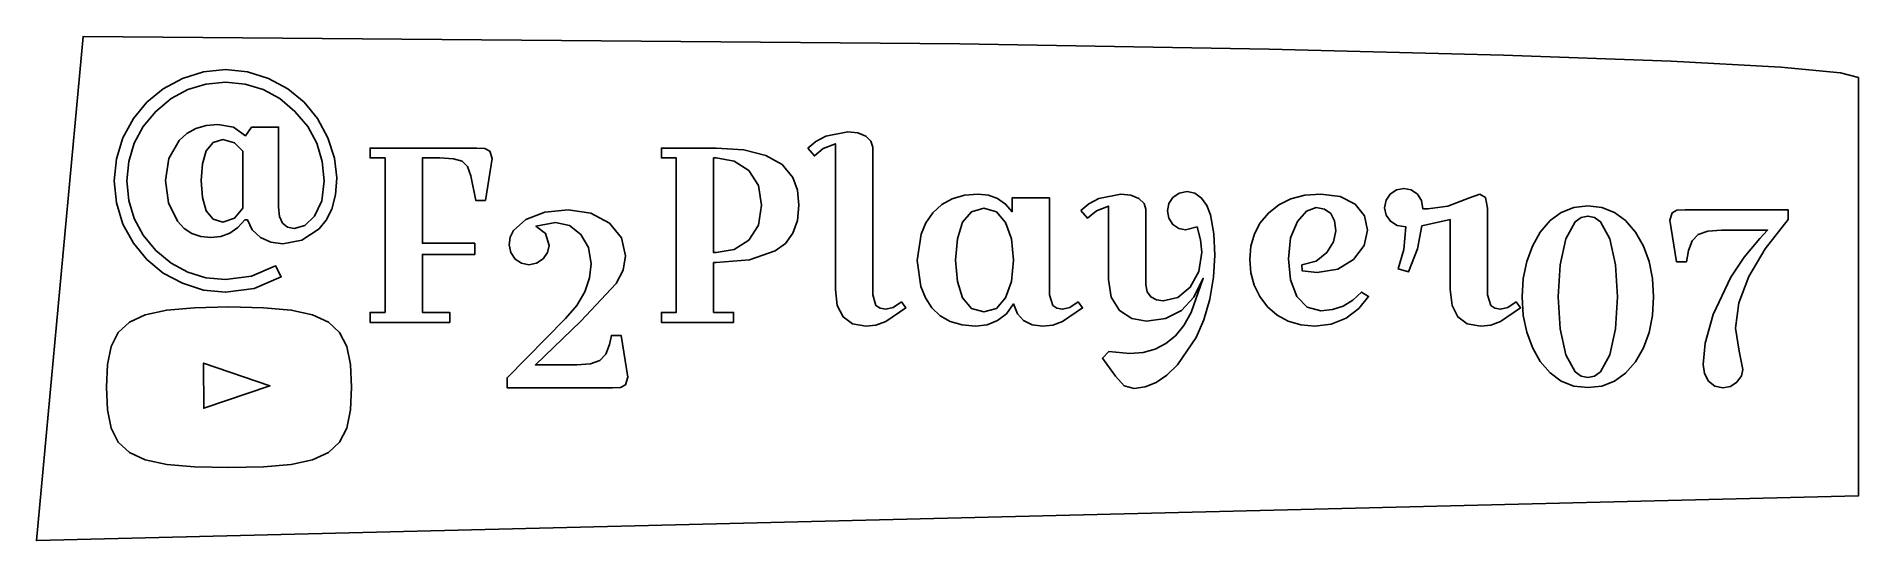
# Model space of a CAD drawing. Extents: x 0 to 124, y 0 to 35.
import ezdxf

# ---------------------------------------------------------------- set-up
doc = ezdxf.new("R2010")
doc.units = 0

msp = doc.modelspace()

# ---------------------------------------------------------------- linework, layer by layer
at = {"layer": 'Layer 1', "color": 7}
for points in [[(124.102656, 31.749458), (122.875962, 32.066699), (118.818436, 32.440267), (111.363911, 32.846288), (99.946218, 33.260888), (83.999192, 33.660191), (62.956665, 34.020324), (3.320437, 34.527579), (0.145451, 0.264081), (124.102656, 3.306785), (124.102656, 31.749458), (124.102656, 31.749458)], [(13.006292, 17.140243), (11.511934, 17.292643), (10.076829, 17.749842), (8.768734, 18.448338), (7.655365, 19.358507), (6.740966, 20.471875), (6.029767, 21.77997), (5.585271, 23.215065), (5.437101, 24.709433), (5.585271, 26.203801), (6.029767, 27.638896), (6.740966, 28.946991), (7.655365, 30.06036), (8.768734, 30.970529), (10.076829, 31.669025), (11.511934, 32.126224), (13.006292, 32.278624), (14.50066, 32.126224), (15.935755, 31.669025), (17.24386, 30.970529), (18.357218, 30.06036), (19.267387, 28.946991), (19.965883, 27.638896), (20.423082, 26.258831), (20.575482, 24.929566), (20.490822, 23.752695), (20.236816, 22.795969), (19.860063, 22.033973), (19.373217, 21.441304), (18.209062, 20.692008), (16.917887, 20.442239), (16.100858, 20.548069), (15.376955, 20.865572), (14.818163, 21.386268), (14.496423, 22.067837), (14.32709, 22.067837), (13.851908, 21.541849), (13.306868, 21.166141), (12.691973, 20.940714), (12.007226, 20.865572), (11.325669, 20.934364), (10.720305, 21.140741), (10.191135, 21.484699), (9.738163, 21.966237), (9.128563, 23.215065), (8.925364, 24.726367), (9.158203, 26.229198), (9.856696, 27.45263), (10.376344, 27.934167), (10.987001, 28.278126), (11.688671, 28.484502), (12.481359, 28.553295), (13.556634, 28.358565), (14.37789, 27.774363), (14.784289, 28.367029), (16.613087, 28.367029), (16.613087, 22.914502), (16.680827, 22.300676), (16.88402, 21.847704), (17.226926, 21.568301), (17.679886, 21.475171), (18.399562, 21.68684), (19.068417, 22.321836), (19.551023, 23.350535), (19.711883, 24.709433), (19.588058, 26.039762), (19.216584, 27.270603), (18.59746, 28.401959), (17.730686, 29.433827), (16.698817, 30.300601), (15.567462, 30.919726), (14.33662, 31.2912), (13.006292, 31.415025), (11.674918, 31.2912), (10.440902, 30.919726), (9.304249, 30.300601), (8.264964, 29.433827), (7.405603, 28.401959), (6.79177, 27.270603), (6.423468, 26.039762), (6.3007, 24.709433), (6.423468, 23.379105), (6.79177, 22.148263), (7.405603, 21.016908), (8.264964, 19.985039), (9.304249, 19.118265), (10.440902, 18.499141), (11.674918, 18.127667), (13.006292, 18.003842), (14.77159, 18.236672), (16.409887, 18.935174), (16.799354, 18.190108), (14.962096, 17.402713), (13.006292, 17.140243), (13.006292, 17.140243)], [(13.006292, 17.140243), (11.511934, 17.292643), (10.076829, 17.749842), (8.768734, 18.448338), (7.655365, 19.358507), (6.740966, 20.471875), (6.029767, 21.77997), (5.585271, 23.215065), (5.437101, 24.709433), (5.585271, 26.203801), (6.029767, 27.638896), (6.740966, 28.946991), (7.655365, 30.06036), (8.768734, 30.970529), (10.076829, 31.669025), (11.511934, 32.126224), (13.006292, 32.278624), (14.50066, 32.126224), (15.935755, 31.669025), (17.24386, 30.970529), (18.357218, 30.06036), (19.267387, 28.946991), (19.965883, 27.638896), (20.423082, 26.258831), (20.575482, 24.929566), (20.490822, 23.752695), (20.236816, 22.795969), (19.860063, 22.033973), (19.373217, 21.441304), (18.209062, 20.692008), (16.917887, 20.442239), (16.100858, 20.548069), (15.376955, 20.865572), (14.818163, 21.386268), (14.496423, 22.067837), (14.32709, 22.067837), (13.851908, 21.541849), (13.306868, 21.166141), (12.691973, 20.940714), (12.007226, 20.865572), (11.325669, 20.934364), (10.720305, 21.140741), (10.191135, 21.484699), (9.738163, 21.966237), (9.128563, 23.215065), (8.925364, 24.726367), (9.158203, 26.229198), (9.856696, 27.45263), (10.376344, 27.934167), (10.987001, 28.278126), (11.688671, 28.484502), (12.481359, 28.553295), (13.556634, 28.358565), (14.37789, 27.774363), (14.784289, 28.367029), (16.613087, 28.367029), (16.613087, 22.914502), (16.680827, 22.300676), (16.88402, 21.847704), (17.226926, 21.568301), (17.679886, 21.475171), (18.399562, 21.68684), (19.068417, 22.321836), (19.551023, 23.350535), (19.711883, 24.709433), (19.588058, 26.039762), (19.216584, 27.270603), (18.59746, 28.401959), (17.730686, 29.433827), (16.698817, 30.300601), (15.567462, 30.919726), (14.33662, 31.2912), (13.006292, 31.415025), (11.674918, 31.2912), (10.440902, 30.919726), (9.304249, 30.300601), (8.264964, 29.433827), (7.405603, 28.401959), (6.79177, 27.270603), (6.423468, 26.039762), (6.3007, 24.709433), (6.423468, 23.379105), (6.79177, 22.148263), (7.405603, 21.016908), (8.264964, 19.985039), (9.304249, 19.118265), (10.440902, 18.499141), (11.674918, 18.127667), (13.006292, 18.003842), (14.77159, 18.236672), (16.409887, 18.935174), (16.799354, 18.190108), (14.962096, 17.402713), (13.006292, 17.140243), (13.006292, 17.140243)], [(11.702427, 26.758364), (11.435727, 25.877839), (11.346827, 24.726367), (11.435727, 23.570665), (11.702427, 22.677436), (12.168099, 22.105937), (12.820025, 21.915437), (13.615891, 22.169437), (14.191624, 22.846769), (14.191624, 26.724497), (13.615891, 27.30023), (12.820025, 27.520363), (12.168099, 27.329863), (11.702427, 26.758364), (11.702427, 26.758364)], [(11.702427, 26.758364), (11.435727, 25.877839), (11.346827, 24.726367), (11.435727, 23.570665), (11.702427, 22.677436), (12.168099, 22.105937), (12.820025, 21.915437), (13.615891, 22.169437), (14.191624, 22.846769), (14.191624, 26.724497), (13.615891, 27.30023), (12.820025, 27.520363), (12.168099, 27.329863), (11.702427, 26.758364), (11.702427, 26.758364)], [(52.616827, 26.927697), (53.171493, 27.384897), (53.852959, 27.740496), (55.343091, 28.045296), (56.020555, 27.969096), (56.562289, 27.740496), (56.917922, 27.41453), (57.036422, 27.012364), (57.036422, 16.97091), (57.256555, 16.242777), (57.535988, 16.052278), (57.933887, 15.988778), (58.424987, 16.111548), (58.983753, 16.479844), (59.288552, 16.073444), (57.933987, 15.146342), (57.256642, 14.914569), (56.579222, 14.837312), (55.667999, 14.992887), (55.017124, 15.459612), (54.6266, 16.237486), (54.496425, 17.326509), (54.496425, 27.232497), (53.675292, 26.906531), (53.074027, 26.402765), (52.616827, 26.927697), (52.616827, 26.927697)], [(52.616827, 26.927697), (53.171493, 27.384897), (53.852959, 27.740496), (55.343091, 28.045296), (56.020555, 27.969096), (56.562289, 27.740496), (56.917922, 27.41453), (57.036422, 27.012364), (57.036422, 16.97091), (57.256555, 16.242777), (57.535988, 16.052278), (57.933887, 15.988778), (58.424987, 16.111548), (58.983753, 16.479844), (59.288552, 16.073444), (57.933987, 15.146342), (57.256642, 14.914569), (56.579222, 14.837312), (55.667999, 14.992887), (55.017124, 15.459612), (54.6266, 16.237486), (54.496425, 17.326509), (54.496425, 27.232497), (53.675292, 26.906531), (53.074027, 26.402765), (52.616827, 26.927697), (52.616827, 26.927697)], [(27.587276, 26.267298), (26.401997, 26.267298), (26.401997, 20.476105), (29.957939, 20.476105), (29.957939, 19.714106), (26.401997, 19.714106), (26.401997, 15.768645), (28.264608, 15.768645), (28.264608, 15.091312), (22.846001, 15.091312), (22.846001, 15.768645), (23.862, 15.768645), (23.862, 26.267298), (22.846001, 26.267298), (22.846001, 26.944631), (30.110339, 26.944631), (30.652205, 26.910764), (30.990871, 26.724497), (31.143271, 26.233431), (30.686072, 23.388635), (30.025673, 23.388635), (29.687006, 25.065033), (29.466906, 25.691562), (29.111274, 26.047165), (28.527074, 26.212268), (27.587276, 26.267298), (27.587276, 26.267298)], [(27.587276, 26.267298), (26.401997, 26.267298), (26.401997, 20.476105), (29.957939, 20.476105), (29.957939, 19.714106), (26.401997, 19.714106), (26.401997, 15.768645), (28.264608, 15.768645), (28.264608, 15.091312), (22.846001, 15.091312), (22.846001, 15.768645), (23.862, 15.768645), (23.862, 26.267298), (22.846001, 26.267298), (22.846001, 26.944631), (30.110339, 26.944631), (30.652205, 26.910764), (30.990871, 26.724497), (31.143271, 26.233431), (30.686072, 23.388635), (30.025673, 23.388635), (29.687006, 25.065033), (29.466906, 25.691562), (29.111274, 26.047165), (28.527074, 26.212268), (27.587276, 26.267298), (27.587276, 26.267298)], [(42.6566, 26.267298), (42.6566, 26.944631), (46.381929, 26.944631), (48.270006, 26.819749), (49.768625, 26.445101), (50.877761, 25.820686), (51.597389, 24.9465), (51.914922, 24.082898), (52.020722, 23.049969), (51.914922, 22.01704), (51.597389, 21.153438), (51.093689, 20.463405), (50.395124, 19.951173), (48.646892, 19.354277), (46.381929, 19.155307), (46.212596, 19.155307), (46.212596, 15.768645), (47.567261, 15.768645), (47.567261, 15.091312), (42.6566, 15.091312), (42.6566, 15.768645), (43.672599, 15.768645), (43.672599, 26.267298), (42.6566, 26.267298), (42.6566, 26.267298)], [(42.6566, 26.267298), (42.6566, 26.944631), (46.381929, 26.944631), (48.270006, 26.819749), (49.768625, 26.445101), (50.877761, 25.820686), (51.597389, 24.9465), (51.914922, 24.082898), (52.020722, 23.049969), (51.914922, 22.01704), (51.597389, 21.153438), (51.093689, 20.463405), (50.395124, 19.951173), (48.646892, 19.354277), (46.381929, 19.155307), (46.212596, 19.155307), (46.212596, 15.768645), (47.567261, 15.768645), (47.567261, 15.091312), (42.6566, 15.091312), (42.6566, 15.768645), (43.672599, 15.768645), (43.672599, 26.267298), (42.6566, 26.267298), (42.6566, 26.267298)], [(46.381929, 26.267298), (46.212596, 26.267298), (46.212596, 19.83264), (46.381929, 19.83264), (47.60546, 20.044309), (48.600193, 20.679305), (49.260625, 21.695301), (49.480725, 23.049969), (49.260625, 24.404637), (48.600193, 25.420632), (47.60546, 26.055628), (46.381929, 26.267298), (46.381929, 26.267298)], [(46.381929, 26.267298), (46.212596, 26.267298), (46.212596, 19.83264), (46.381929, 19.83264), (47.60546, 20.044309), (48.600193, 20.679305), (49.260625, 21.695301), (49.480725, 23.049969), (49.260625, 24.404637), (48.600193, 25.420632), (47.60546, 26.055628), (46.381929, 26.267298), (46.381929, 26.267298)], [(69.059603, 23.557968), (69.059603, 16.97091), (69.279736, 16.242777), (69.559069, 16.052278), (69.957068, 15.988778), (70.448068, 16.111548), (71.006933, 16.479844), (71.311733, 16.073444), (69.956969, 15.146342), (69.279674, 14.914569), (68.602403, 14.837312), (67.87523, 14.931505), (67.302639, 15.214082), (66.884631, 15.68504), (66.621206, 16.344377), (66.129032, 15.68504), (65.533174, 15.214082), (64.833633, 14.931505), (64.030409, 14.837312), (63.114915, 14.91563), (62.315878, 15.150582), (61.633275, 15.542165), (61.067079, 16.090378), (60.62258, 16.767709), (60.30508, 17.529706), (60.051081, 19.307707), (60.321981, 21.098401), (60.660643, 21.863577), (61.134813, 22.541969), (61.739058, 23.097594), (62.451278, 23.494468), (63.271498, 23.732593), (64.199742, 23.811968), (64.909846, 23.736825), (65.533207, 23.511398), (66.069802, 23.13569), (66.519606, 22.609703), (66.519606, 23.557968), (69.059603, 23.557968), (69.059603, 23.557968)], [(69.059603, 23.557968), (69.059603, 16.97091), (69.279736, 16.242777), (69.559069, 16.052278), (69.957068, 15.988778), (70.448068, 16.111548), (71.006933, 16.479844), (71.311733, 16.073444), (69.956969, 15.146342), (69.279674, 14.914569), (68.602403, 14.837312), (67.87523, 14.931505), (67.302639, 15.214082), (66.884631, 15.68504), (66.621206, 16.344377), (66.129032, 15.68504), (65.533174, 15.214082), (64.833633, 14.931505), (64.030409, 14.837312), (63.114915, 14.91563), (62.315878, 15.150582), (61.633275, 15.542165), (61.067079, 16.090378), (60.62258, 16.767709), (60.30508, 17.529706), (60.051081, 19.307707), (60.321981, 21.098401), (60.660643, 21.863577), (61.134813, 22.541969), (61.739058, 23.097594), (62.451278, 23.494468), (63.271498, 23.732593), (64.199742, 23.811968), (64.909846, 23.736825), (65.533207, 23.511398), (66.069802, 23.13569), (66.519606, 22.609703), (66.519606, 23.557968), (69.059603, 23.557968), (69.059603, 23.557968)], [(71.192406, 22.694369), (71.747071, 23.151569), (72.428538, 23.507168), (73.918669, 23.811968), (74.596134, 23.735768), (75.137868, 23.507168), (75.4935, 23.181202), (75.612001, 22.779036), (75.612001, 17.648242), (75.6967, 17.169876), (75.950667, 16.81851), (76.331732, 16.615307), (76.797332, 16.547577), (77.800664, 16.780407), (78.643063, 17.478909), (79.227296, 18.541481), (79.421996, 19.866506), (79.341596, 20.700475), (79.100263, 21.576771), (78.32133, 21.373571), (77.868497, 21.466701), (77.457732, 21.746104), (77.178398, 22.17367), (77.085199, 22.677436), (77.178398, 23.176962), (77.457732, 23.591835), (77.893897, 23.883931), (78.42293, 23.981301), (78.956363, 23.871231), (79.405062, 23.541035), (79.769195, 23.045732), (80.014662, 22.406503), (80.243261, 21.102631), (80.319461, 19.663306), (80.230561, 18.168935), (79.963862, 16.66611), (79.565995, 15.264885), (79.049463, 14.075313), (77.779465, 12.195716), (77.048219, 11.49933), (76.310599, 11.001914), (75.566579, 10.703466), (74.816135, 10.603984), (74.138802, 10.790251), (73.546137, 11.433717), (72.665604, 12.652915), (73.10587, 13.110115), (74.528269, 12.974648), (75.433192, 13.049791), (76.251299, 13.275218), (76.98259, 13.650926), (77.627065, 14.176913), (78.196534, 14.872232), (78.702429, 15.755938), (79.523596, 18.088508), (78.888646, 16.814273), (78.03353, 15.904108), (76.958248, 15.358011), (75.662801, 15.175979), (74.659568, 15.358009), (73.81707, 15.904111), (73.258303, 16.801577), (73.072004, 18.003842), (73.072004, 22.999169), (72.25087, 22.673203), (71.649606, 22.169437), (71.192406, 22.694369), (71.192406, 22.694369)], [(71.192406, 22.694369), (71.747071, 23.151569), (72.428538, 23.507168), (73.918669, 23.811968), (74.596134, 23.735768), (75.137868, 23.507168), (75.4935, 23.181202), (75.612001, 22.779036), (75.612001, 17.648242), (75.6967, 17.169876), (75.950667, 16.81851), (76.331732, 16.615307), (76.797332, 16.547577), (77.800664, 16.780407), (78.643063, 17.478909), (79.227296, 18.541481), (79.421996, 19.866506), (79.341596, 20.700475), (79.100263, 21.576771), (78.32133, 21.373571), (77.868497, 21.466701), (77.457732, 21.746104), (77.178398, 22.17367), (77.085199, 22.677436), (77.178398, 23.176962), (77.457732, 23.591835), (77.893897, 23.883931), (78.42293, 23.981301), (78.956363, 23.871231), (79.405062, 23.541035), (79.769195, 23.045732), (80.014662, 22.406503), (80.243261, 21.102631), (80.319461, 19.663306), (80.230561, 18.168935), (79.963862, 16.66611), (79.565995, 15.264885), (79.049463, 14.075313), (77.779465, 12.195716), (77.048219, 11.49933), (76.310599, 11.001914), (75.566579, 10.703466), (74.816135, 10.603984), (74.138802, 10.790251), (73.546137, 11.433717), (72.665604, 12.652915), (73.10587, 13.110115), (74.528269, 12.974648), (75.433192, 13.049791), (76.251299, 13.275218), (76.98259, 13.650926), (77.627065, 14.176913), (78.196534, 14.872232), (78.702429, 15.755938), (79.523596, 18.088508), (78.888646, 16.814273), (78.03353, 15.904108), (76.958248, 15.358011), (75.662801, 15.175979), (74.659568, 15.358009), (73.81707, 15.904111), (73.258303, 16.801577), (73.072004, 18.003842), (73.072004, 22.999169), (72.25087, 22.673203), (71.649606, 22.169437), (71.192406, 22.694369), (71.192406, 22.694369)], [(86.228393, 19.002907), (87.202158, 19.261137), (87.921725, 19.83264), (88.378924, 20.577705), (88.531324, 21.322771), (88.446723, 21.99587), (88.192658, 22.491169), (87.782124, 22.795969), (87.193592, 22.897569), (86.545893, 22.660499), (85.923594, 21.949304), (85.466394, 20.840178), (85.313995, 19.409307), (85.457994, 17.974205), (85.889727, 16.852377), (86.588259, 16.128478), (87.532258, 15.887178), (88.314391, 15.966553), (89.035156, 16.204677), (89.694505, 16.601552), (90.292388, 17.157176), (90.766521, 16.852377), (90.097788, 16.026878), (89.242523, 15.379178), (88.235057, 14.972782), (87.108926, 14.837312), (86.152256, 14.919862), (85.297161, 15.167512), (84.543616, 15.580262), (83.891596, 16.158111), (83.365643, 16.860847), (82.989931, 17.631312), (82.764485, 18.469509), (82.689331, 19.37544), (82.768706, 20.277139), (83.006831, 21.102638), (83.403705, 21.851937), (83.95933, 22.525036), (84.664228, 23.088072), (85.491861, 23.490238), (86.442226, 23.731536), (87.515325, 23.811968), (88.844656, 23.638398), (89.852122, 23.117702), (90.487188, 22.330306), (90.698788, 21.356638), (90.461788, 20.327939), (89.750522, 19.37544), (88.66689, 18.702344), (87.278259, 18.477975), (86.26226, 18.596508), (86.228393, 19.002907), (86.228393, 19.002907)], [(86.228393, 19.002907), (87.202158, 19.261137), (87.921725, 19.83264), (88.378924, 20.577705), (88.531324, 21.322771), (88.446723, 21.99587), (88.192658, 22.491169), (87.782124, 22.795969), (87.193592, 22.897569), (86.545893, 22.660499), (85.923594, 21.949304), (85.466394, 20.840178), (85.313995, 19.409307), (85.457994, 17.974205), (85.889727, 16.852377), (86.588259, 16.128478), (87.532258, 15.887178), (88.314391, 15.966553), (89.035156, 16.204677), (89.694505, 16.601552), (90.292388, 17.157176), (90.766521, 16.852377), (90.097788, 16.026878), (89.242523, 15.379178), (88.235057, 14.972782), (87.108926, 14.837312), (86.152256, 14.919862), (85.297161, 15.167512), (84.543616, 15.580262), (83.891596, 16.158111), (83.365643, 16.860847), (82.989931, 17.631312), (82.764485, 18.469509), (82.689331, 19.37544), (82.768706, 20.277139), (83.006831, 21.102638), (83.403705, 21.851937), (83.95933, 22.525036), (84.664228, 23.088072), (85.491861, 23.490238), (86.442226, 23.731536), (87.515325, 23.811968), (88.844656, 23.638398), (89.852122, 23.117702), (90.487188, 22.330306), (90.698788, 21.356638), (90.461788, 20.327939), (89.750522, 19.37544), (88.66689, 18.702344), (87.278259, 18.477975), (86.26226, 18.596508), (86.228393, 19.002907), (86.228393, 19.002907)], [(98.347353, 23.811968), (98.728353, 23.570668), (98.855353, 22.846769), (98.855353, 16.97091), (99.075486, 16.242777), (99.354819, 16.052278), (99.752818, 15.988778), (100.243818, 16.111548), (100.802683, 16.479844), (101.107483, 16.073444), (99.752719, 15.146342), (99.075424, 14.914569), (98.398153, 14.837312), (97.486929, 14.992887), (96.836055, 15.459612), (96.445531, 16.237486), (96.315356, 17.326509), (96.315356, 22.08477), (94.384958, 21.644504), (94.092792, 20.086639), (93.487493, 18.528774), (92.793227, 18.731974), (93.157161, 20.048539), (93.301226, 21.593704), (92.716961, 21.686834), (92.251361, 21.966237), (91.959195, 22.38111), (91.861895, 22.880636), (91.954995, 23.392865), (92.234428, 23.811968), (92.661894, 24.104064), (93.16576, 24.201434), (93.677959, 24.104064), (94.097092, 23.811968), (94.376425, 23.367472), (94.469625, 22.812902), (94.791358, 22.812902), (96.17129, 22.999172), (97.636154, 23.557968), (98.347353, 23.811968), (98.347353, 23.811968)], [(98.347353, 23.811968), (98.728353, 23.570668), (98.855353, 22.846769), (98.855353, 16.97091), (99.075486, 16.242777), (99.354819, 16.052278), (99.752818, 15.988778), (100.243818, 16.111548), (100.802683, 16.479844), (101.107483, 16.073444), (99.752719, 15.146342), (99.075424, 14.914569), (98.398153, 14.837312), (97.486929, 14.992887), (96.836055, 15.459612), (96.445531, 16.237486), (96.315356, 17.326509), (96.315356, 22.08477), (94.384958, 21.644504), (94.092792, 20.086639), (93.487493, 18.528774), (92.793227, 18.731974), (93.157161, 20.048539), (93.301226, 21.593704), (92.716961, 21.686834), (92.251361, 21.966237), (91.959195, 22.38111), (91.861895, 22.880636), (91.954995, 23.392865), (92.234428, 23.811968), (92.661894, 24.104064), (93.16576, 24.201434), (93.677959, 24.104064), (94.097092, 23.811968), (94.376425, 23.367472), (94.469625, 22.812902), (94.791358, 22.812902), (96.17129, 22.999172), (97.636154, 23.557968), (98.347353, 23.811968), (98.347353, 23.811968)], [(39.339788, 10.646318), (32.160064, 10.646318), (32.160064, 11.32365), (36.139392, 15.353778), (36.902375, 16.247008), (37.447424, 17.165643), (37.77449, 18.109677), (37.883523, 19.079107), (37.709924, 20.179772), (37.189257, 21.077238), (36.418725, 21.674134), (35.462059, 21.873104), (34.124328, 21.636037), (34.767794, 21.144971), (35.021793, 20.315239), (34.920194, 19.845343), (34.615394, 19.417773), (34.170894, 19.112974), (33.650195, 19.011374), (33.133696, 19.108744), (32.70193, 19.40084), (32.409764, 19.845339), (32.312463, 20.366039), (32.383359, 20.880393), (32.596063, 21.339711), (33.446995, 22.093237), (34.738061, 22.588536), (36.308725, 22.753636), (37.866491, 22.525036), (39.119655, 21.839237), (39.945121, 20.835942), (40.22032, 19.620973), (40.059421, 18.638844), (39.576854, 17.724442), (37.189257, 15.184445), (34.090461, 12.204182), (36.901391, 12.204182), (37.836824, 12.280382), (38.476189, 12.508982), (38.886756, 12.932312), (39.136588, 13.592714), (39.255121, 14.202313), (39.915521, 14.202313), (40.37272, 11.357517), (40.22032, 10.849517), (39.881654, 10.663251), (39.339788, 10.646318), (39.339788, 10.646318)], [(39.339788, 10.646318), (32.160064, 10.646318), (32.160064, 11.32365), (36.139392, 15.353778), (36.902375, 16.247008), (37.447424, 17.165643), (37.77449, 18.109677), (37.883523, 19.079107), (37.709924, 20.179772), (37.189257, 21.077238), (36.418725, 21.674134), (35.462059, 21.873104), (34.124328, 21.636037), (34.767794, 21.144971), (35.021793, 20.315239), (34.920194, 19.845343), (34.615394, 19.417773), (34.170894, 19.112974), (33.650195, 19.011374), (33.133696, 19.108744), (32.70193, 19.40084), (32.409764, 19.845339), (32.312463, 20.366039), (32.383359, 20.880393), (32.596063, 21.339711), (33.446995, 22.093237), (34.738061, 22.588536), (36.308725, 22.753636), (37.866491, 22.525036), (39.119655, 21.839237), (39.945121, 20.835942), (40.22032, 19.620973), (40.059421, 18.638844), (39.576854, 17.724442), (37.189257, 15.184445), (34.090461, 12.204182), (36.901391, 12.204182), (37.836824, 12.280382), (38.476189, 12.508982), (38.886756, 12.932312), (39.136588, 13.592714), (39.255121, 14.202313), (39.915521, 14.202313), (40.37272, 11.357517), (40.22032, 10.849517), (39.881654, 10.663251), (39.339788, 10.646318), (39.339788, 10.646318)], [(63.149877, 21.898504), (62.794244, 20.780908), (62.675744, 19.32464), (62.794244, 17.868372), (63.149877, 16.750777), (63.74671, 16.039581), (64.589208, 15.802511), (65.452741, 16.039581), (66.07934, 16.750777), (66.472973, 17.876845), (66.604272, 19.32464), (66.472973, 20.768205), (66.07934, 21.88157), (65.452741, 22.605469), (64.589208, 22.846769), (63.74671, 22.609699), (63.149877, 21.898504), (63.149877, 21.898504)], [(63.149877, 21.898504), (62.794244, 20.780908), (62.675744, 19.32464), (62.794244, 17.868372), (63.149877, 16.750777), (63.74671, 16.039581), (64.589208, 15.802511), (65.452741, 16.039581), (66.07934, 16.750777), (66.472973, 17.876845), (66.604272, 19.32464), (66.472973, 20.768205), (66.07934, 21.88157), (65.452741, 22.605469), (64.589208, 22.846769), (63.74671, 22.609699), (63.149877, 21.898504), (63.149877, 21.898504)], [(101.216227, 16.820627), (101.293472, 18.080038), (101.525227, 19.23362), (101.911514, 20.281371), (102.452358, 21.223288), (103.117962, 22.008574), (103.878891, 22.569489), (104.735119, 22.906037), (105.686621, 23.018219), (106.637975, 22.906037), (107.494153, 22.569489), (108.255131, 22.008574), (108.920884, 21.223288), (109.461617, 20.281371), (109.847916, 19.23362), (110.079732, 18.080038), (110.157015, 16.820627), (110.079732, 15.561215), (109.847916, 14.407633), (109.461617, 13.359882), (108.920884, 12.417966), (108.255131, 11.647504), (107.494153, 11.09717), (106.637975, 10.766969), (105.686621, 10.656901), (104.735119, 10.768026), (103.878891, 11.101401), (103.117962, 11.657025), (102.452358, 12.434899), (101.911514, 13.375755), (101.525227, 14.420326), (101.293472, 15.568616), (101.216227, 16.820627), (101.216227, 16.820627)], [(101.216227, 16.820627), (101.293472, 18.080038), (101.525227, 19.23362), (101.911514, 20.281371), (102.452358, 21.223288), (103.117962, 22.008574), (103.878891, 22.569489), (104.735119, 22.906037), (105.686621, 23.018219), (106.637975, 22.906037), (107.494153, 22.569489), (108.255131, 22.008574), (108.920884, 21.223288), (109.461617, 20.281371), (109.847916, 19.23362), (110.079732, 18.080038), (110.157015, 16.820627), (110.079732, 15.561215), (109.847916, 14.407633), (109.461617, 13.359882), (108.920884, 12.417966), (108.255131, 11.647504), (107.494153, 11.09717), (106.637975, 10.766969), (105.686621, 10.656901), (104.735119, 10.768026), (103.878891, 11.101401), (103.117962, 11.657025), (102.452358, 12.434899), (101.911514, 13.375755), (101.525227, 14.420326), (101.293472, 15.568616), (101.216227, 16.820627), (101.216227, 16.820627)], [(107.176752, 20.766088), (106.550154, 21.934484), (106.147979, 22.226585), (105.686621, 22.323953), (105.224068, 22.226585), (104.81869, 21.934484), (104.179556, 20.766088), (103.798557, 19.009257), (103.671557, 16.820627), (103.798557, 14.644699), (104.179556, 12.892098), (104.81869, 11.736396), (105.224068, 11.447474), (105.686621, 11.351167), (106.147979, 11.447474), (106.550154, 11.736396), (107.176752, 12.892098), (107.570386, 14.644699), (107.701685, 16.820627), (107.570386, 19.009257), (107.176752, 20.766088), (107.176752, 20.766088)], [(107.176752, 20.766088), (106.550154, 21.934484), (106.147979, 22.226585), (105.686621, 22.323953), (105.224068, 22.226585), (104.81869, 21.934484), (104.179556, 20.766088), (103.798557, 19.009257), (103.671557, 16.820627), (103.798557, 14.644699), (104.179556, 12.892098), (104.81869, 11.736396), (105.224068, 11.447474), (105.686621, 11.351167), (106.147979, 11.447474), (106.550154, 11.736396), (107.176752, 12.892098), (107.570386, 14.644699), (107.701685, 16.820627), (107.570386, 19.009257), (107.176752, 20.766088), (107.176752, 20.766088)], [(115.740775, 14.710313), (115.977841, 13.135515), (116.231841, 11.88245), (116.130241, 11.450653), (115.825442, 11.035784), (115.389277, 10.743688), (114.860243, 10.646318), (114.331011, 10.760618), (113.895044, 11.103517), (113.615611, 11.611517), (113.522511, 12.221116), (113.674911, 13.677381), (114.216777, 15.624711), (115.419042, 18.164708), (116.324875, 19.51514), (117.383306, 20.789372), (117.908239, 21.365104), (114.775576, 21.365104), (113.839945, 21.288904), (113.200778, 21.060305), (112.790013, 20.636975), (112.540379, 19.976573), (112.387979, 19.19764), (111.72758, 19.19764), (111.270381, 22.042437), (111.42278, 22.533503), (111.744513, 22.719769), (112.303313, 22.753636), (119.313704, 22.753636), (119.313704, 22.076303), (117.75051, 20.098286), (116.633974, 18.211282), (115.964071, 16.41529), (115.740775, 14.710313), (115.740775, 14.710313)], [(115.740775, 14.710313), (115.977841, 13.135515), (116.231841, 11.88245), (116.130241, 11.450653), (115.825442, 11.035784), (115.389277, 10.743688), (114.860243, 10.646318), (114.331011, 10.760618), (113.895044, 11.103517), (113.615611, 11.611517), (113.522511, 12.221116), (113.674911, 13.677381), (114.216777, 15.624711), (115.419042, 18.164708), (116.324875, 19.51514), (117.383306, 20.789372), (117.908239, 21.365104), (114.775576, 21.365104), (113.839945, 21.288904), (113.200778, 21.060305), (112.790013, 20.636975), (112.540379, 19.976573), (112.387979, 19.19764), (111.72758, 19.19764), (111.270381, 22.042437), (111.42278, 22.533503), (111.744513, 22.719769), (112.303313, 22.753636), (119.313704, 22.753636), (119.313704, 22.076303), (117.75051, 20.098286), (116.633974, 18.211282), (115.964071, 16.41529), (115.740775, 14.710313), (115.740775, 14.710313)], [(21.576664, 10.682036), (21.503413, 12.222154), (21.251103, 13.453182), (20.770901, 14.407095), (20.013971, 15.115869), (18.93148, 15.611477), (17.474594, 15.925896), (15.594479, 16.091099), (13.2423, 16.139061), (10.890121, 16.091099), (9.010005, 15.925896), (7.553119, 15.611477), (6.470629, 15.115869), (5.713699, 14.407095), (5.233496, 13.453182), (4.981187, 12.222154), (4.907935, 10.682036), (4.981187, 9.141881), (5.233496, 7.910835), (5.713699, 6.95692), (6.470629, 6.248155), (7.553119, 5.752561), (9.010005, 5.438158), (10.890121, 5.272969), (13.2423, 5.225012), (15.594479, 5.272969), (17.474594, 5.438158), (18.93148, 5.752561), (20.013971, 6.248155), (20.770901, 6.95692), (21.251103, 7.910835), (21.503413, 9.141881), (21.576664, 10.682036), (21.576664, 10.682036)], [(21.576664, 10.682036), (21.503413, 12.222154), (21.251103, 13.453182), (20.770901, 14.407095), (20.013971, 15.115869), (18.93148, 15.611477), (17.474594, 15.925896), (15.594479, 16.091099), (13.2423, 16.139061), (10.890121, 16.091099), (9.010005, 15.925896), (7.553119, 15.611477), (6.470629, 15.115869), (5.713699, 14.407095), (5.233496, 13.453182), (4.981187, 12.222154), (4.907935, 10.682036), (4.981187, 9.141881), (5.233496, 7.910835), (5.713699, 6.95692), (6.470629, 6.248155), (7.553119, 5.752561), (9.010005, 5.438158), (10.890121, 5.272969), (13.2423, 5.225012), (15.594479, 5.272969), (17.474594, 5.438158), (18.93148, 5.752561), (20.013971, 6.248155), (20.770901, 6.95692), (21.251103, 7.910835), (21.503413, 9.141881), (21.576664, 10.682036), (21.576664, 10.682036)], [(11.524733, 9.260035), (16.02529, 10.788002), (11.521267, 12.32642), (11.524733, 9.260485), (11.524733, 9.260035), (11.524733, 9.260035)], [(11.524733, 9.260035), (16.02529, 10.788002), (11.521267, 12.32642), (11.524733, 9.260485), (11.524733, 9.260035), (11.524733, 9.260035)]]:
    msp.add_lwpolyline(points, close=True, dxfattribs=at)

doc.saveas('drawing.dxf')
